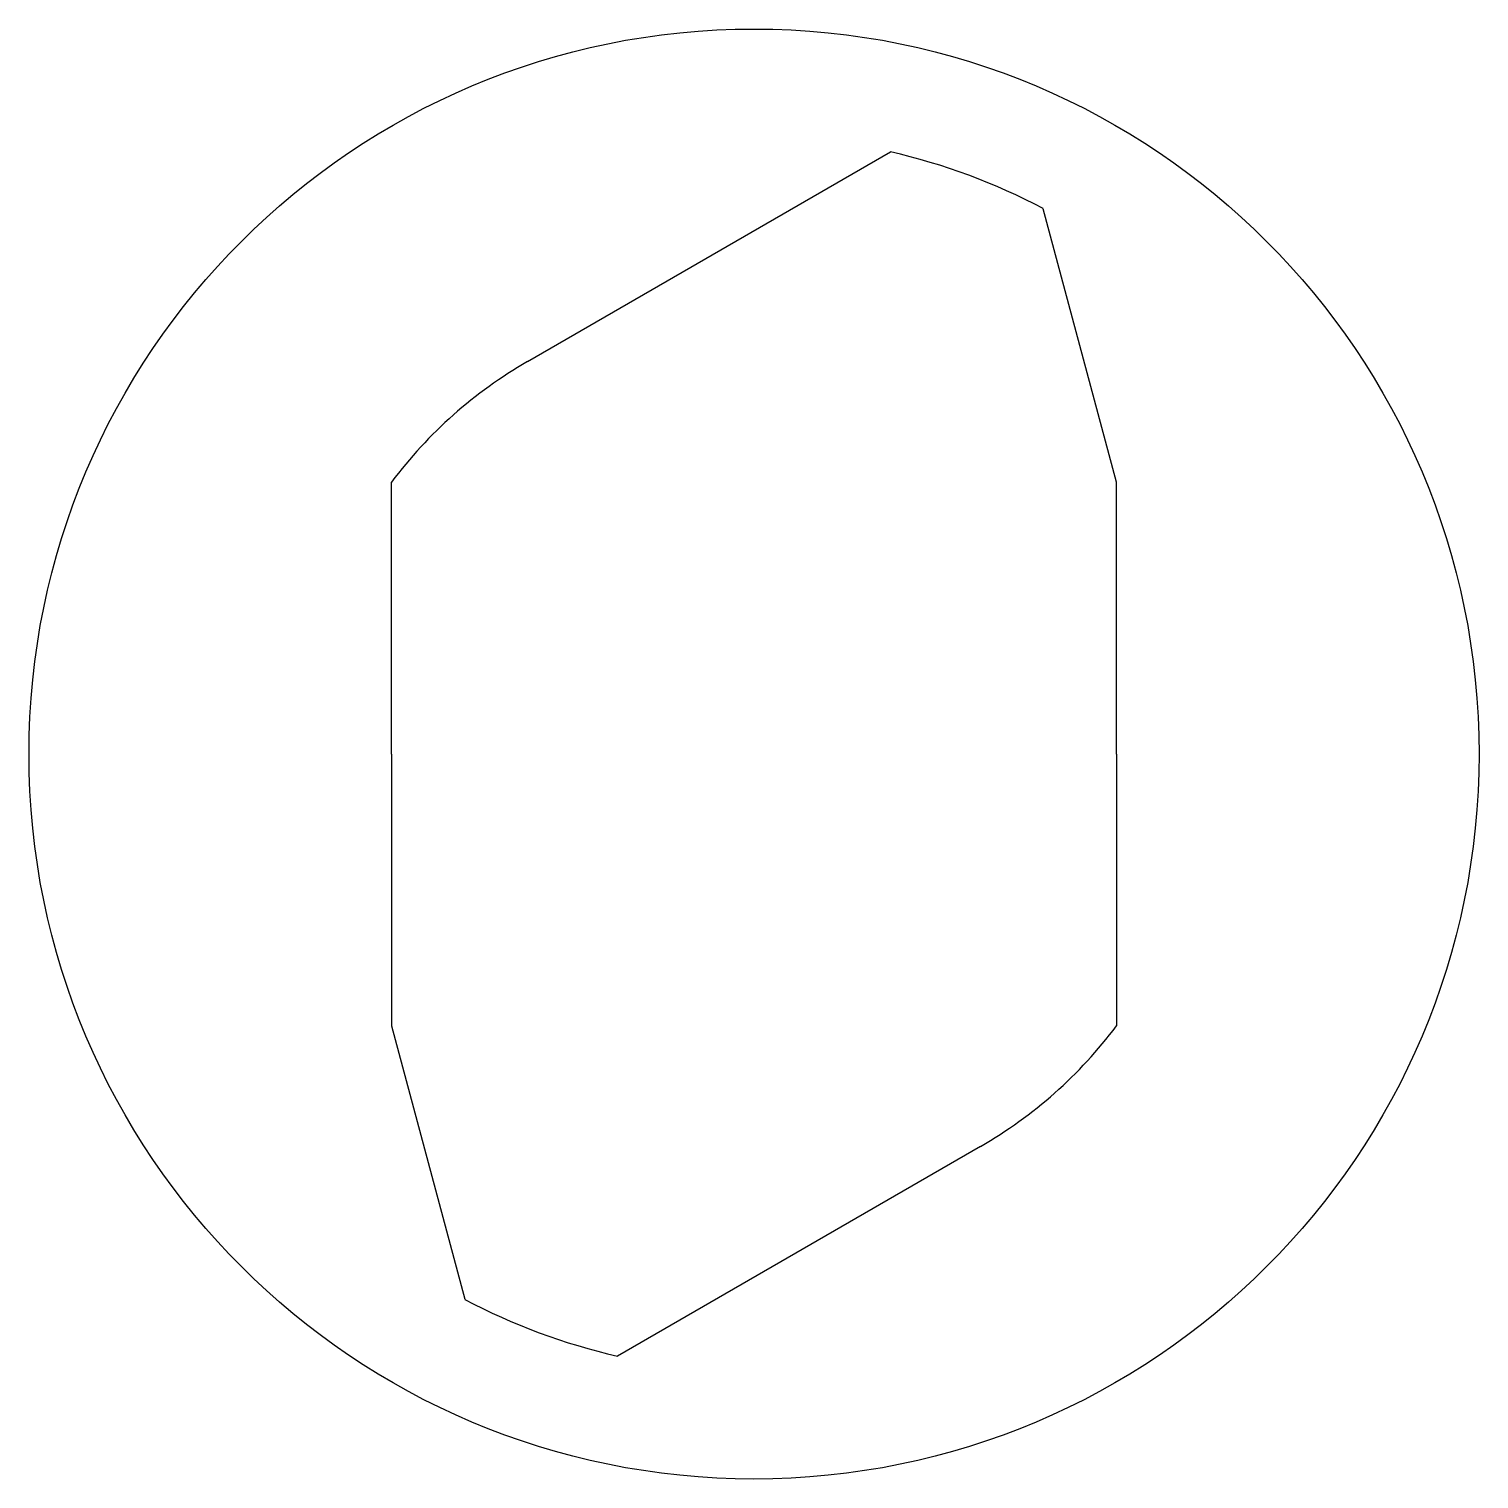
# Model space of a CAD drawing. Header units: millimetres. Extents: x -3.5 to 3.5, y -3.5 to 3.5.
import ezdxf

# ---------------------------------------------------------------- set-up
doc = ezdxf.new("R2010")
doc.units = ezdxf.units.MM
doc.layers.get('0').update_dxf_attribs({"linetype": 'CONTINUOUS'})

msp = doc.modelspace()

# ---------------------------------------------------------------- linework, layer by layer
for p, q in [((-1.0938, 1.8944), (0.6588, 2.9063)), ((1.75, 1.3125), (1.3963, 2.6326)), ((-1.75, 0), (-1.75, 1.3125)), ((1.75, 0), (1.75, 1.3125)), ((1.75, 0), (1.75, -1.3125)), ((-1.75, 0), (-1.75, -1.3125)), ((-1.75, -1.3125), (-1.3963, -2.6326)), ((1.0938, -1.8944), (-0.6588, -2.9063))]:
    msp.add_line(p, q)
msp.add_circle((0, 0), 3.5)
for radius, start, end in [(2.98, 62.06004, 77.22788), (2.1875, 120, 143.1301), (2.1875, 300, 323.1301), (2.98, 242.06004, 257.22788)]:
    msp.add_arc((0, 0), radius, start, end)

doc.saveas('drawing.dxf')
